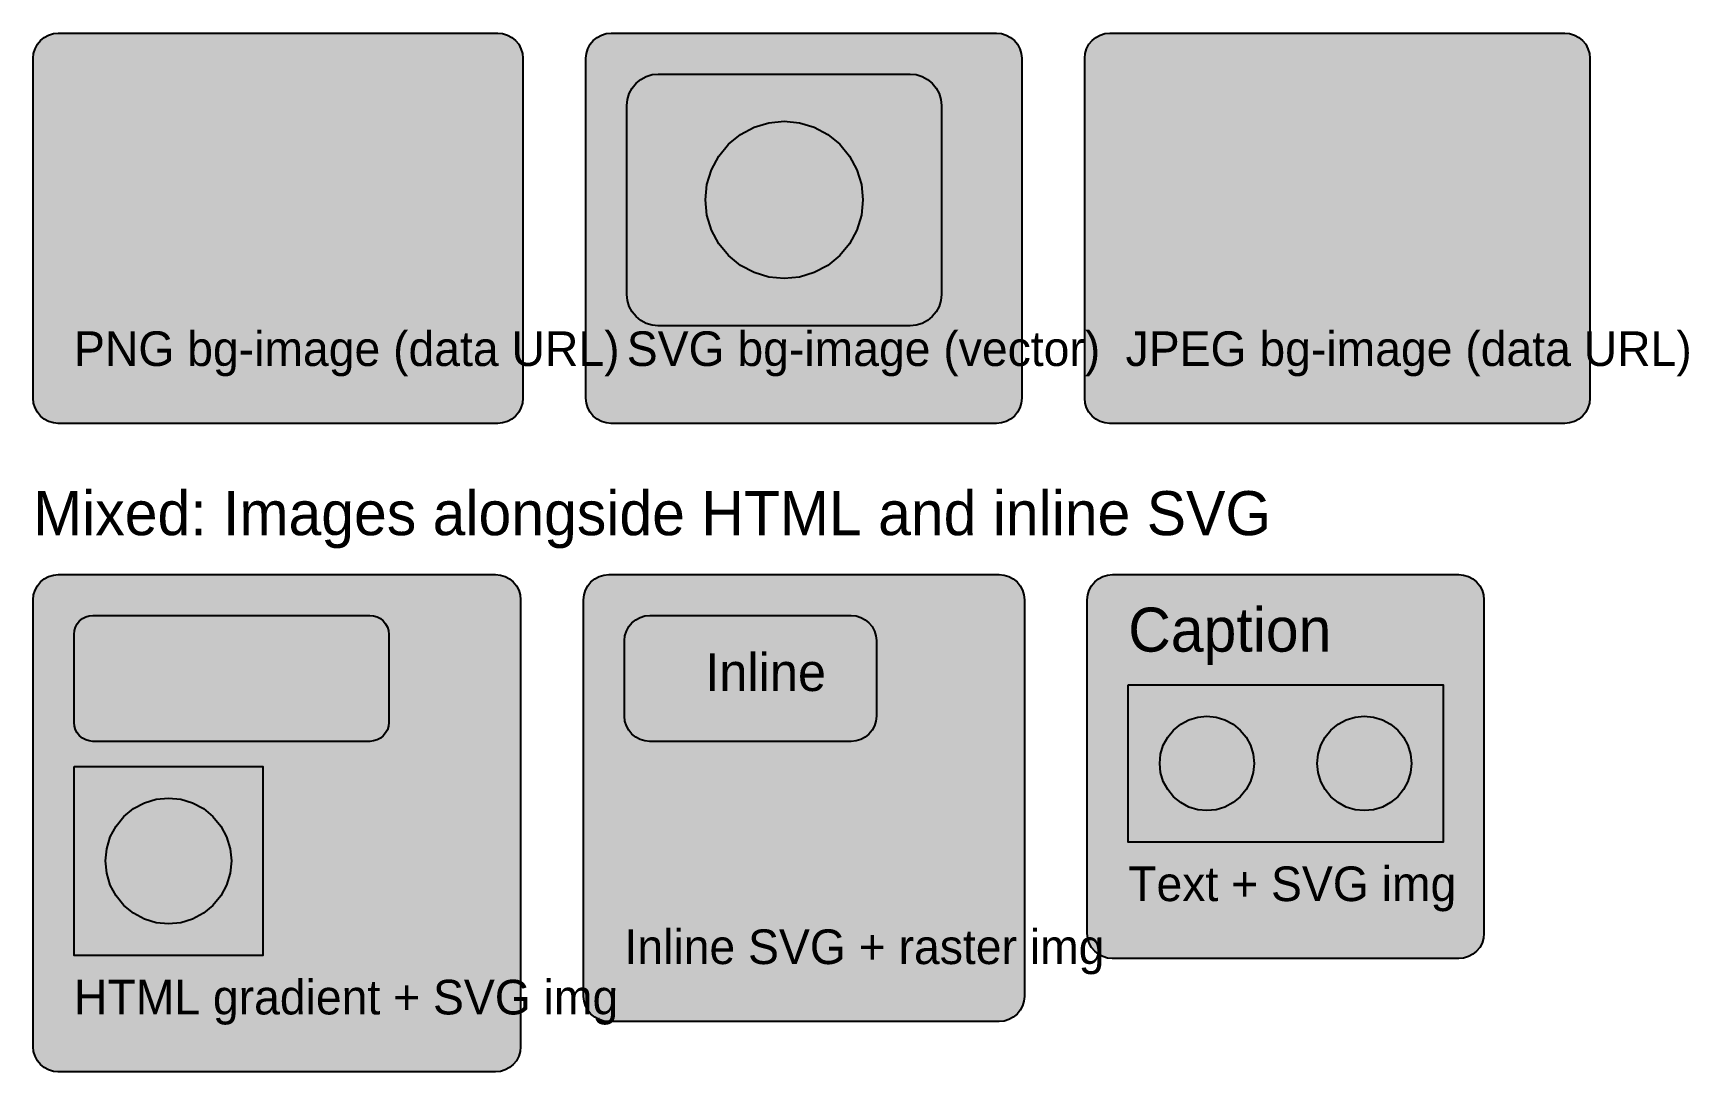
# Model space of a CAD drawing. Extents: x 0 to 582, y 0 to 1127.
# Drawn here: x 0 to 526, y 0 to 330 of the extents above; entities that cross this region are included whole.
import ezdxf

# ---------------------------------------------------------------- set-up
doc = ezdxf.new("R2010")
doc.units = 0

msp = doc.modelspace()

# ---------------------------------------------------------------- hatches: boundary and pattern name
at = {"true_color": 0xfafafa}
for points in [[(8, 330), (147.61, 330), (147.61, 330), (149.17, 329.85), (150.67, 329.39), (152.05, 328.65), (153.27, 327.66), (154.26, 326.44), (155, 325.06), (155.46, 323.56), (155.61, 322), (155.61, 214), (155.61, 214), (155.46, 212.44), (155, 210.94), (154.26, 209.56), (153.27, 208.34), (152.05, 207.35), (150.67, 206.61), (149.17, 206.15), (147.61, 206), (8, 206), (8, 206), (6.44, 206.15), (4.94, 206.61), (3.56, 207.35), (2.34, 208.34), (1.35, 209.56), (0.61, 210.94), (0.15, 212.44), (0, 214), (0, 322), (0, 322), (0.15, 323.56), (0.61, 325.06), (1.35, 326.44), (2.34, 327.66), (3.56, 328.65), (4.94, 329.39), (6.44, 329.85), (8, 330)], [(183.61, 330), (306.09, 330), (306.09, 330), (307.65, 329.85), (309.16, 329.39), (310.54, 328.65), (311.75, 327.66), (312.75, 326.44), (313.48, 325.06), (313.94, 323.56), (314.09, 322), (314.09, 214), (314.09, 214), (313.94, 212.44), (313.48, 210.94), (312.75, 209.56), (311.75, 208.34), (310.54, 207.35), (309.16, 206.61), (307.65, 206.15), (306.09, 206), (183.61, 206), (183.61, 206), (182.05, 206.15), (180.55, 206.61), (179.16, 207.35), (177.95, 208.34), (176.96, 209.56), (176.22, 210.94), (175.76, 212.44), (175.61, 214), (175.61, 322), (175.61, 322), (175.76, 323.56), (176.22, 325.06), (176.96, 326.44), (177.95, 327.66), (179.16, 328.65), (180.55, 329.39), (182.05, 329.85), (183.61, 330)], [(342.09, 330), (486.59, 330), (486.59, 330), (488.15, 329.85), (489.66, 329.39), (491.04, 328.65), (492.25, 327.66), (493.25, 326.44), (493.98, 325.06), (494.44, 323.56), (494.59, 322), (494.59, 214), (494.59, 214), (494.44, 212.44), (493.98, 210.94), (493.25, 209.56), (492.25, 208.34), (491.04, 207.35), (489.66, 206.61), (488.15, 206.15), (486.59, 206), (342.09, 206), (342.09, 206), (340.53, 206.15), (339.03, 206.61), (337.65, 207.35), (336.44, 208.34), (335.44, 209.56), (334.7, 210.94), (334.25, 212.44), (334.09, 214), (334.09, 322), (334.09, 322), (334.25, 323.56), (334.7, 325.06), (335.44, 326.44), (336.44, 327.66), (337.65, 328.65), (339.03, 329.39), (340.53, 329.85), (342.09, 330)]]:
    msp.add_hatch(color=256, dxfattribs=at).paths.add_polyline_path(points, flags=0)
at = {"true_color": 0xe91e63}
msp.add_hatch(color=256, dxfattribs=at).paths.add_polyline_path([(198.61, 317), (278.61, 317), (278.61, 317), (280.56, 316.81), (282.44, 316.24), (284.17, 315.31), (285.68, 314.07), (286.92, 312.56), (287.85, 310.83), (288.42, 308.95), (288.61, 307), (288.61, 247), (288.61, 247), (288.42, 245.05), (287.85, 243.17), (286.92, 241.44), (285.68, 239.93), (284.17, 238.69), (282.44, 237.76), (280.56, 237.19), (278.61, 237), (198.61, 237), (198.61, 237), (196.66, 237.19), (194.78, 237.76), (193.05, 238.69), (191.54, 239.93), (190.29, 241.44), (189.37, 243.17), (188.8, 245.05), (188.61, 247), (188.61, 307), (188.61, 307), (188.8, 308.95), (189.37, 310.83), (190.29, 312.56), (191.54, 314.07), (193.05, 315.31), (194.78, 316.24), (196.66, 316.81), (198.61, 317)], flags=0)
at = {"true_color": 0xffffff}
for points in [[(263.61, 277), (263.13, 272.12), (261.71, 267.43), (259.4, 263.11), (256.29, 259.32), (252.5, 256.21), (248.18, 253.9), (243.49, 252.48), (238.61, 252), (233.73, 252.48), (229.04, 253.9), (224.72, 256.21), (220.93, 259.32), (217.82, 263.11), (215.51, 267.43), (214.09, 272.12), (213.61, 277), (214.09, 281.88), (215.51, 286.57), (217.82, 290.89), (220.93, 294.68), (224.72, 297.79), (229.04, 300.1), (233.73, 301.52), (238.61, 302), (243.49, 301.52), (248.18, 300.1), (252.5, 297.79), (256.29, 294.68), (259.4, 290.89), (261.71, 286.57), (263.13, 281.88)], [(63, 67), (62.62, 63.1), (61.48, 59.35), (59.63, 55.89), (57.14, 52.86), (54.11, 50.37), (50.65, 48.52), (46.9, 47.38), (43, 47), (39.1, 47.38), (35.35, 48.52), (31.89, 50.37), (28.86, 52.86), (26.37, 55.89), (24.52, 59.35), (23.38, 63.1), (23, 67), (23.38, 70.9), (24.52, 74.65), (26.37, 78.11), (28.86, 81.14), (31.89, 83.63), (35.35, 85.48), (39.1, 86.62), (43, 87), (46.9, 86.62), (50.65, 85.48), (54.11, 83.63), (57.14, 81.14), (59.63, 78.11), (61.48, 74.65), (62.62, 70.9)]]:
    msp.add_hatch(color=256, dxfattribs=at).paths.add_polyline_path(points, flags=0)
at = {"true_color": 0xe3f2fd}
msp.add_hatch(color=256, dxfattribs=at).paths.add_polyline_path([(8, 158), (146.89, 158), (146.89, 158), (148.45, 157.85), (149.95, 157.39), (151.34, 156.65), (152.55, 155.66), (153.54, 154.44), (154.28, 153.06), (154.74, 151.56), (154.89, 150), (154.89, 8), (154.89, 8), (154.74, 6.44), (154.28, 4.94), (153.54, 3.56), (152.55, 2.34), (151.34, 1.35), (149.95, 0.61), (148.45, 0.15), (146.89, 0), (8, 0), (8, 0), (6.44, 0.15), (4.94, 0.61), (3.56, 1.35), (2.34, 2.34), (1.35, 3.56), (0.61, 4.94), (0.15, 6.44), (0, 8), (0, 150), (0, 150), (0.15, 151.56), (0.61, 153.06), (1.35, 154.44), (2.34, 155.66), (3.56, 156.65), (4.94, 157.39), (6.44, 157.85), (8, 158)], flags=0)
at = {"true_color": 0xfff3e0}
msp.add_hatch(color=256, dxfattribs=at).paths.add_polyline_path([(182.89, 158), (306.92, 158), (306.92, 158), (308.48, 157.85), (309.98, 157.39), (311.37, 156.65), (312.58, 155.66), (313.57, 154.44), (314.31, 153.06), (314.77, 151.56), (314.92, 150), (314.92, 24), (314.92, 24), (314.77, 22.44), (314.31, 20.94), (313.57, 19.56), (312.58, 18.34), (311.37, 17.35), (309.98, 16.61), (308.48, 16.15), (306.92, 16), (182.89, 16), (182.89, 16), (181.33, 16.15), (179.83, 16.61), (178.45, 17.35), (177.23, 18.34), (176.24, 19.56), (175.5, 20.94), (175.04, 22.44), (174.89, 24), (174.89, 150), (174.89, 150), (175.04, 151.56), (175.5, 153.06), (176.24, 154.44), (177.23, 155.66), (178.45, 156.65), (179.83, 157.39), (181.33, 157.85), (182.89, 158)], flags=0)
at = {"true_color": 0xf3e5f5}
msp.add_hatch(color=256, dxfattribs=at).paths.add_polyline_path([(342.92, 158), (452.92, 158), (452.92, 158), (454.48, 157.85), (455.98, 157.39), (457.37, 156.65), (458.58, 155.66), (459.57, 154.44), (460.31, 153.06), (460.77, 151.56), (460.92, 150), (460.92, 44), (460.92, 44), (460.77, 42.44), (460.31, 40.94), (459.57, 39.56), (458.58, 38.34), (457.37, 37.35), (455.98, 36.61), (454.48, 36.15), (452.92, 36), (342.92, 36), (342.92, 36), (341.36, 36.15), (339.86, 36.61), (338.48, 37.35), (337.27, 38.34), (336.27, 39.56), (335.53, 40.94), (335.08, 42.44), (334.92, 44), (334.92, 150), (334.92, 150), (335.08, 151.56), (335.53, 153.06), (336.27, 154.44), (337.27, 155.66), (338.48, 156.65), (339.86, 157.39), (341.36, 157.85), (342.92, 158)], flags=0)
at = {"true_color": 0x1a237e}
msp.add_hatch(color=256, dxfattribs=at).paths.add_polyline_path([(19, 145), (107, 145), (107, 145), (108.17, 144.88), (109.3, 144.54), (110.33, 143.99), (111.24, 143.24), (111.99, 142.33), (112.54, 141.3), (112.88, 140.17), (113, 139), (113, 111), (113, 111), (112.88, 109.83), (112.54, 108.7), (111.99, 107.67), (111.24, 106.76), (110.33, 106.01), (109.3, 105.46), (108.17, 105.12), (107, 105), (19, 105), (19, 105), (17.83, 105.12), (16.7, 105.46), (15.67, 106.01), (14.76, 106.76), (14.01, 107.67), (13.46, 108.7), (13.12, 109.83), (13, 111), (13, 139), (13, 139), (13.12, 140.17), (13.46, 141.3), (14.01, 142.33), (14.76, 143.24), (15.67, 143.99), (16.7, 144.54), (17.83, 144.88), (19, 145)], flags=0)
at = {"true_color": 0xff6f00}
msp.add_hatch(color=256, dxfattribs=at).paths.add_polyline_path([(195.89, 145), (259.89, 145), (259.89, 145), (261.45, 144.85), (262.95, 144.39), (264.34, 143.65), (265.55, 142.66), (266.54, 141.44), (267.28, 140.06), (267.74, 138.56), (267.89, 137), (267.89, 113), (267.89, 113), (267.74, 111.44), (267.28, 109.94), (266.54, 108.56), (265.55, 107.34), (264.34, 106.35), (262.95, 105.61), (261.45, 105.15), (259.89, 105), (195.89, 105), (195.89, 105), (194.33, 105.15), (192.83, 105.61), (191.45, 106.35), (190.23, 107.34), (189.24, 108.56), (188.5, 109.94), (188.04, 111.44), (187.89, 113), (187.89, 137), (187.89, 137), (188.04, 138.56), (188.5, 140.06), (189.24, 141.44), (190.23, 142.66), (191.45, 143.65), (192.83, 144.39), (194.33, 144.85), (195.89, 145)], flags=0)
at = {"true_color": 0x7b1fa2}
msp.add_hatch(color=256, dxfattribs=at).paths.add_polyline_path([(347.92, 123), (447.92, 123), (447.92, 73), (347.92, 73)], flags=0)
at = {"true_color": 0xe1bee7}
msp.add_hatch(color=256, dxfattribs=at).paths.add_polyline_path([(387.92, 98), (387.63, 95.07), (386.78, 92.26), (385.39, 89.67), (383.53, 87.39), (381.26, 85.53), (378.66, 84.14), (375.85, 83.29), (372.92, 83), (370, 83.29), (367.18, 84.14), (364.59, 85.53), (362.32, 87.39), (360.45, 89.67), (359.06, 92.26), (358.21, 95.07), (357.92, 98), (358.21, 100.93), (359.06, 103.74), (360.45, 106.33), (362.32, 108.61), (364.59, 110.47), (367.18, 111.86), (370, 112.71), (372.92, 113), (375.85, 112.71), (378.66, 111.86), (381.26, 110.47), (383.53, 108.61), (385.39, 106.33), (386.78, 103.74), (387.63, 100.93)], flags=0)
at = {"true_color": 0xce93d8}
msp.add_hatch(color=256, dxfattribs=at).paths.add_polyline_path([(437.92, 98), (437.63, 95.07), (436.78, 92.26), (435.39, 89.67), (433.53, 87.39), (431.26, 85.53), (428.66, 84.14), (425.85, 83.29), (422.92, 83), (420, 83.29), (417.18, 84.14), (414.59, 85.53), (412.32, 87.39), (410.45, 89.67), (409.06, 92.26), (408.21, 95.07), (407.92, 98), (408.21, 100.93), (409.06, 103.74), (410.45, 106.33), (412.32, 108.61), (414.59, 110.47), (417.18, 111.86), (420, 112.71), (422.92, 113), (425.85, 112.71), (428.66, 111.86), (431.26, 110.47), (433.53, 108.61), (435.39, 106.33), (436.78, 103.74), (437.63, 100.93)], flags=0)
at = {"true_color": 0xc62828}
msp.add_hatch(color=256, dxfattribs=at).paths.add_polyline_path([(13, 97), (73, 97), (73, 37), (13, 37)], flags=0)

# ---------------------------------------------------------------- linework, layer by layer
at = {"true_color": 0xdddddd}
for points in [[(8, 330), (147.61, 330), (147.61, 330), (149.17, 329.85), (150.67, 329.39), (152.05, 328.65), (153.27, 327.66), (154.26, 326.44), (155, 325.06), (155.46, 323.56), (155.61, 322), (155.61, 214), (155.61, 214), (155.46, 212.44), (155, 210.94), (154.26, 209.56), (153.27, 208.34), (152.05, 207.35), (150.67, 206.61), (149.17, 206.15), (147.61, 206), (8, 206), (8, 206), (6.44, 206.15), (4.94, 206.61), (3.56, 207.35), (2.34, 208.34), (1.35, 209.56), (0.61, 210.94), (0.15, 212.44), (0, 214), (0, 322), (0, 322), (0.15, 323.56), (0.61, 325.06), (1.35, 326.44), (2.34, 327.66), (3.56, 328.65), (4.94, 329.39), (6.44, 329.85), (8, 330)], [(183.61, 330), (306.09, 330), (306.09, 330), (307.65, 329.85), (309.16, 329.39), (310.54, 328.65), (311.75, 327.66), (312.75, 326.44), (313.48, 325.06), (313.94, 323.56), (314.09, 322), (314.09, 214), (314.09, 214), (313.94, 212.44), (313.48, 210.94), (312.75, 209.56), (311.75, 208.34), (310.54, 207.35), (309.16, 206.61), (307.65, 206.15), (306.09, 206), (183.61, 206), (183.61, 206), (182.05, 206.15), (180.55, 206.61), (179.16, 207.35), (177.95, 208.34), (176.96, 209.56), (176.22, 210.94), (175.76, 212.44), (175.61, 214), (175.61, 322), (175.61, 322), (175.76, 323.56), (176.22, 325.06), (176.96, 326.44), (177.95, 327.66), (179.16, 328.65), (180.55, 329.39), (182.05, 329.85), (183.61, 330)], [(342.09, 330), (486.59, 330), (486.59, 330), (488.15, 329.85), (489.66, 329.39), (491.04, 328.65), (492.25, 327.66), (493.25, 326.44), (493.98, 325.06), (494.44, 323.56), (494.59, 322), (494.59, 214), (494.59, 214), (494.44, 212.44), (493.98, 210.94), (493.25, 209.56), (492.25, 208.34), (491.04, 207.35), (489.66, 206.61), (488.15, 206.15), (486.59, 206), (342.09, 206), (342.09, 206), (340.53, 206.15), (339.03, 206.61), (337.65, 207.35), (336.44, 208.34), (335.44, 209.56), (334.7, 210.94), (334.25, 212.44), (334.09, 214), (334.09, 322), (334.09, 322), (334.25, 323.56), (334.7, 325.06), (335.44, 326.44), (336.44, 327.66), (337.65, 328.65), (339.03, 329.39), (340.53, 329.85), (342.09, 330)], [(8, 158), (146.89, 158), (146.89, 158), (148.45, 157.85), (149.95, 157.39), (151.34, 156.65), (152.55, 155.66), (153.54, 154.44), (154.28, 153.06), (154.74, 151.56), (154.89, 150), (154.89, 8), (154.89, 8), (154.74, 6.44), (154.28, 4.94), (153.54, 3.56), (152.55, 2.34), (151.34, 1.35), (149.95, 0.61), (148.45, 0.15), (146.89, 0), (8, 0), (8, 0), (6.44, 0.15), (4.94, 0.61), (3.56, 1.35), (2.34, 2.34), (1.35, 3.56), (0.61, 4.94), (0.15, 6.44), (0, 8), (0, 150), (0, 150), (0.15, 151.56), (0.61, 153.06), (1.35, 154.44), (2.34, 155.66), (3.56, 156.65), (4.94, 157.39), (6.44, 157.85), (8, 158)], [(182.89, 158), (306.92, 158), (306.92, 158), (308.48, 157.85), (309.98, 157.39), (311.37, 156.65), (312.58, 155.66), (313.57, 154.44), (314.31, 153.06), (314.77, 151.56), (314.92, 150), (314.92, 24), (314.92, 24), (314.77, 22.44), (314.31, 20.94), (313.57, 19.56), (312.58, 18.34), (311.37, 17.35), (309.98, 16.61), (308.48, 16.15), (306.92, 16), (182.89, 16), (182.89, 16), (181.33, 16.15), (179.83, 16.61), (178.45, 17.35), (177.23, 18.34), (176.24, 19.56), (175.5, 20.94), (175.04, 22.44), (174.89, 24), (174.89, 150), (174.89, 150), (175.04, 151.56), (175.5, 153.06), (176.24, 154.44), (177.23, 155.66), (178.45, 156.65), (179.83, 157.39), (181.33, 157.85), (182.89, 158)], [(342.92, 158), (452.92, 158), (452.92, 158), (454.48, 157.85), (455.98, 157.39), (457.37, 156.65), (458.58, 155.66), (459.57, 154.44), (460.31, 153.06), (460.77, 151.56), (460.92, 150), (460.92, 44), (460.92, 44), (460.77, 42.44), (460.31, 40.94), (459.57, 39.56), (458.58, 38.34), (457.37, 37.35), (455.98, 36.61), (454.48, 36.15), (452.92, 36), (342.92, 36), (342.92, 36), (341.36, 36.15), (339.86, 36.61), (338.48, 37.35), (337.27, 38.34), (336.27, 39.56), (335.53, 40.94), (335.08, 42.44), (334.92, 44), (334.92, 150), (334.92, 150), (335.08, 151.56), (335.53, 153.06), (336.27, 154.44), (337.27, 155.66), (338.48, 156.65), (339.86, 157.39), (341.36, 157.85), (342.92, 158)]]:
    msp.add_lwpolyline(points, close=True, dxfattribs=at)
at = {"true_color": 0xe91e63}
msp.add_lwpolyline([(198.61, 317), (278.61, 317), (278.61, 317), (280.56, 316.81), (282.44, 316.24), (284.17, 315.31), (285.68, 314.07), (286.92, 312.56), (287.85, 310.83), (288.42, 308.95), (288.61, 307), (288.61, 247), (288.61, 247), (288.42, 245.05), (287.85, 243.17), (286.92, 241.44), (285.68, 239.93), (284.17, 238.69), (282.44, 237.76), (280.56, 237.19), (278.61, 237), (198.61, 237), (198.61, 237), (196.66, 237.19), (194.78, 237.76), (193.05, 238.69), (191.54, 239.93), (190.29, 241.44), (189.37, 243.17), (188.8, 245.05), (188.61, 247), (188.61, 307), (188.61, 307), (188.8, 308.95), (189.37, 310.83), (190.29, 312.56), (191.54, 314.07), (193.05, 315.31), (194.78, 316.24), (196.66, 316.81), (198.61, 317)], close=True, dxfattribs=at)
at = {"true_color": 0xffffff}
for points in [[(263.61, 277), (263.13, 272.12), (261.71, 267.43), (259.4, 263.11), (256.29, 259.32), (252.5, 256.21), (248.18, 253.9), (243.49, 252.48), (238.61, 252), (233.73, 252.48), (229.04, 253.9), (224.72, 256.21), (220.93, 259.32), (217.82, 263.11), (215.51, 267.43), (214.09, 272.12), (213.61, 277), (214.09, 281.88), (215.51, 286.57), (217.82, 290.89), (220.93, 294.68), (224.72, 297.79), (229.04, 300.1), (233.73, 301.52), (238.61, 302), (243.49, 301.52), (248.18, 300.1), (252.5, 297.79), (256.29, 294.68), (259.4, 290.89), (261.71, 286.57), (263.13, 281.88)], [(63, 67), (62.62, 63.1), (61.48, 59.35), (59.63, 55.89), (57.14, 52.86), (54.11, 50.37), (50.65, 48.52), (46.9, 47.38), (43, 47), (39.1, 47.38), (35.35, 48.52), (31.89, 50.37), (28.86, 52.86), (26.37, 55.89), (24.52, 59.35), (23.38, 63.1), (23, 67), (23.38, 70.9), (24.52, 74.65), (26.37, 78.11), (28.86, 81.14), (31.89, 83.63), (35.35, 85.48), (39.1, 86.62), (43, 87), (46.9, 86.62), (50.65, 85.48), (54.11, 83.63), (57.14, 81.14), (59.63, 78.11), (61.48, 74.65), (62.62, 70.9)]]:
    msp.add_lwpolyline(points, close=True, dxfattribs=at)
at = {"true_color": 0x1a237e}
msp.add_lwpolyline([(19, 145), (107, 145), (107, 145), (108.17, 144.88), (109.3, 144.54), (110.33, 143.99), (111.24, 143.24), (111.99, 142.33), (112.54, 141.3), (112.88, 140.17), (113, 139), (113, 111), (113, 111), (112.88, 109.83), (112.54, 108.7), (111.99, 107.67), (111.24, 106.76), (110.33, 106.01), (109.3, 105.46), (108.17, 105.12), (107, 105), (19, 105), (19, 105), (17.83, 105.12), (16.7, 105.46), (15.67, 106.01), (14.76, 106.76), (14.01, 107.67), (13.46, 108.7), (13.12, 109.83), (13, 111), (13, 139), (13, 139), (13.12, 140.17), (13.46, 141.3), (14.01, 142.33), (14.76, 143.24), (15.67, 143.99), (16.7, 144.54), (17.83, 144.88), (19, 145)], close=True, dxfattribs=at)
at = {"true_color": 0xff6f00}
msp.add_lwpolyline([(195.89, 145), (259.89, 145), (259.89, 145), (261.45, 144.85), (262.95, 144.39), (264.34, 143.65), (265.55, 142.66), (266.54, 141.44), (267.28, 140.06), (267.74, 138.56), (267.89, 137), (267.89, 113), (267.89, 113), (267.74, 111.44), (267.28, 109.94), (266.54, 108.56), (265.55, 107.34), (264.34, 106.35), (262.95, 105.61), (261.45, 105.15), (259.89, 105), (195.89, 105), (195.89, 105), (194.33, 105.15), (192.83, 105.61), (191.45, 106.35), (190.23, 107.34), (189.24, 108.56), (188.5, 109.94), (188.04, 111.44), (187.89, 113), (187.89, 137), (187.89, 137), (188.04, 138.56), (188.5, 140.06), (189.24, 141.44), (190.23, 142.66), (191.45, 143.65), (192.83, 144.39), (194.33, 144.85), (195.89, 145)], close=True, dxfattribs=at)
at = {"true_color": 0x7b1fa2}
msp.add_lwpolyline([(347.92, 123), (447.92, 123), (447.92, 73), (347.92, 73)], close=True, dxfattribs=at)
at = {"true_color": 0xe1bee7}
msp.add_lwpolyline([(387.92, 98), (387.63, 95.07), (386.78, 92.26), (385.39, 89.67), (383.53, 87.39), (381.26, 85.53), (378.66, 84.14), (375.85, 83.29), (372.92, 83), (370, 83.29), (367.18, 84.14), (364.59, 85.53), (362.32, 87.39), (360.45, 89.67), (359.06, 92.26), (358.21, 95.07), (357.92, 98), (358.21, 100.93), (359.06, 103.74), (360.45, 106.33), (362.32, 108.61), (364.59, 110.47), (367.18, 111.86), (370, 112.71), (372.92, 113), (375.85, 112.71), (378.66, 111.86), (381.26, 110.47), (383.53, 108.61), (385.39, 106.33), (386.78, 103.74), (387.63, 100.93)], close=True, dxfattribs=at)
at = {"true_color": 0xce93d8}
msp.add_lwpolyline([(437.92, 98), (437.63, 95.07), (436.78, 92.26), (435.39, 89.67), (433.53, 87.39), (431.26, 85.53), (428.66, 84.14), (425.85, 83.29), (422.92, 83), (420, 83.29), (417.18, 84.14), (414.59, 85.53), (412.32, 87.39), (410.45, 89.67), (409.06, 92.26), (408.21, 95.07), (407.92, 98), (408.21, 100.93), (409.06, 103.74), (410.45, 106.33), (412.32, 108.61), (414.59, 110.47), (417.18, 111.86), (420, 112.71), (422.92, 113), (425.85, 112.71), (428.66, 111.86), (431.26, 110.47), (433.53, 108.61), (435.39, 106.33), (436.78, 103.74), (437.63, 100.93)], close=True, dxfattribs=at)
at = {"true_color": 0xc62828}
msp.add_lwpolyline([(13, 97), (73, 97), (73, 37), (13, 37)], close=True, dxfattribs=at)

# ---------------------------------------------------------------- texts
at = {"true_color": 0x888888}
for s, p in [('PNG bg-image (data URL)', (13, 224.25)), ('SVG bg-image (vector)', (188.61, 224.25)), ('JPEG bg-image (data URL)', (347.09, 224.25)), ('Text + SVG img', (347.92, 54.25)), ('Inline SVG + raster img', (187.89, 34.25)), ('HTML gradient + SVG img', (13, 18.25))]:
    msp.add_text(s, height=11, dxfattribs=at).set_placement(p)
at = {"true_color": 0x555555}
msp.add_text('Mixed: Images alongside HTML and inline SVG', height=14, dxfattribs=at).set_placement((0, 170.5))
at = {"true_color": 0x4a148c}
msp.add_text('Caption', height=14, dxfattribs=at).set_placement((347.92, 133.5))
at = {"true_color": 0xffffff}
msp.add_text('Inline', height=12, dxfattribs=at).set_placement((213.55, 121))

doc.saveas('drawing.dxf')
